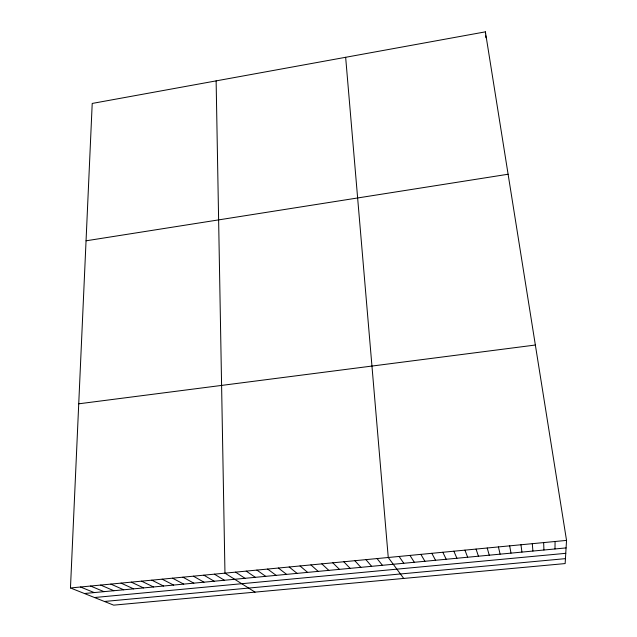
<?xml version="1.0" encoding="UTF-8"?>
<svg xmlns="http://www.w3.org/2000/svg" width="637" height="637" viewBox="0 0 637 637"><rect width="100%" height="100%" fill="white"/><g stroke="black" fill="none" stroke-linecap="round" stroke-linejoin="round"><path stroke-width="0.96" d="M554.986 548.967L555.074 541.498M70.468 587.967L92.214 103.441L485.386 31.85L566.532 540.399L565.146 563.57L113.665 605.15L70.468 587.967L566.532 540.399M86.051 240.802L508.103 174.235M78.733 403.81L535.359 345.023M84.403 593.509L566.078 547.916M94.483 597.522L565.76 553.322M104.428 601.471L565.441 558.641M80.509 587.003L94.18 592.585M90.589 586.04L103.982 591.662M100.702 585.069L113.824 590.73M110.846 584.097L123.705 589.79M121.038 583.118L133.619 588.851M131.254 582.138L143.564 587.911M141.518 581.159L153.541 586.964M151.813 580.172L163.558 586.016M162.148 579.176L173.614 585.069M172.523 578.181L183.703 584.113M182.93 577.186L193.823 583.15M193.385 576.182L203.983 582.194M203.872 575.179L214.183 581.223M214.398 574.168L224.415 580.259M255.047 592.131L224.965 573.157L216.126 80.875M235.563 572.137L244.99 578.308M246.208 571.118L255.333 577.329M256.894 570.091L265.709 576.35M267.62 569.064L276.132 575.362M278.377 568.029L286.586 574.375M289.182 566.994L297.081 573.38M300.027 565.959L307.615 572.384M310.912 564.915L318.182 571.381M321.836 563.864L328.788 570.378M332.801 562.813L339.441 569.367M343.813 561.754L350.127 568.355M354.857 560.695L360.853 567.344M365.949 559.636L371.618 566.325M377.08 558.569L382.415 565.298M403.723 578.436L388.259 557.494L345.652 57.29M399.088 556.459L403.778 563.275M409.965 555.416L414.329 562.28M420.882 554.365L424.911 561.277M431.838 553.314L435.541 560.273M442.834 552.263L446.203 559.262M453.87 551.204L456.904 558.251M464.946 550.145L467.646 557.232M476.062 549.078L478.427 556.212M487.225 548.003L489.24 555.185M498.429 546.928L500.101 554.158M509.672 545.853L510.993 553.131M520.955 544.77L521.934 552.096M485.386 31.85L485.561 33.817M485.736 35.783L485.912 37.742M532.285 543.687L532.914 551.053M543.656 542.597L543.926 550.01"/></g></svg>
